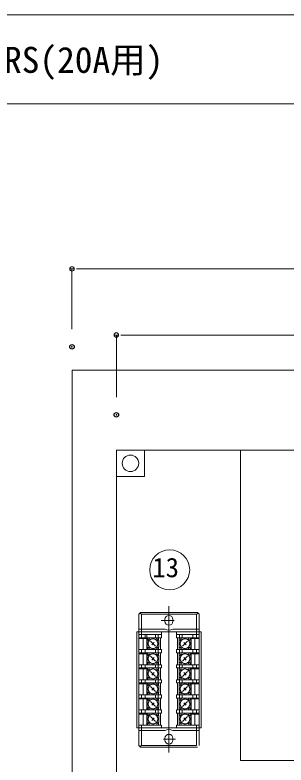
# Model space of a CAD drawing. Units: millimetres, scale not verified. Extents: x -79689 to 6276, y -2774 to 2774.
# Drawn here: x 79 to 385, y 237 to 1083 of the extents above; entities that cross this region are included whole.
import ezdxf
from ezdxf.enums import TextEntityAlignment as Align

# ---------------------------------------------------------------- set-up
doc = ezdxf.new("R2010")
doc.units = ezdxf.units.MM
doc.header["$LTSCALE"] = 10
doc.header["$PDMODE"] = 32
doc.header["$PDSIZE"] = 5
for name, color, linetype, lineweight in [('0-0_0', 7, 'Continuous', 18), ('0-1_WAKU', 7, 'Continuous', 18), ('0-3_moji', 7, 'Continuous', 18), ('1-0', 7, 'Continuous', 18)]:
    doc.layers.add(name, color=color, linetype=linetype, lineweight=lineweight)
doc.layers.add('0-2_Defpoints', color=7, linetype='Continuous')
doc.styles.add('ＭＳ ゴシック', font='')
doc.styles.get('ＭＳ ゴシック').set_extended_font_data('MS Gothic')

# ---------------------------------------------------------------- blocks, each defined once
blk = doc.blocks.new('_Dot')
at = {"layer": '0-0_0'}
for p, q in [((-0.5, 0), (-1, 0)), ((0.25, 0), (-0.25, 0))]:
    blk.add_line(p, q, dxfattribs=at)
blk.add_circle((0, 0), 0.25, dxfattribs=at)
blk = doc.blocks.new('D13')
at = {"layer": '0-0_0'}
for p, q in [((39689.44, 24485.84), (39689.44, 24553.69)), ((39699.44, 24553.69), (40479.44, 24553.69))]:
    blk.add_line(p, q, dxfattribs=at)
at = {"layer": '0-2_Defpoints'}
blk.add_point((39689.44, 24465.84), dxfattribs=at)
at = {"layer": '0-0_0', "xscale": 10, "yscale": 10, "rotation": 180}
blk.add_blockref('_Dot', (39689.44, 24553.69), dxfattribs=at)
blk = doc.blocks.new('D14')
at = {"layer": '0-0_0'}
for p, q in [((39739.44, 24409.16), (39739.44, 24479.16)), ((39749.44, 24479.16), (40429.44, 24479.16))]:
    blk.add_line(p, q, dxfattribs=at)
at = {"layer": '0-2_Defpoints'}
blk.add_point((39739.44, 24389.16), dxfattribs=at)
at = {"layer": '0-0_0', "xscale": 10, "yscale": 10, "rotation": 180}
blk.add_blockref('_Dot', (39739.44, 24479.16), dxfattribs=at)

msp = doc.modelspace()

# ---------------------------------------------------------------- linework, layer by layer
at = {"layer": '0-1_WAKU'}
for p, q in [((-1618.57, 1083), (6275.93, 1083)), ((-1618.57, 983), (6275.93, 983))]:
    msp.add_line(p, q, dxfattribs=at)
at = {"layer": '0-3_moji'}
msp.add_circle((253.44, 457.52), 22.5, dxfattribs=at)
at = {"layer": '1-0', "color": 3}
for p, q in [((143.35, 682.43), (143.35, -157.57)), ((943.35, 682.43), (143.35, 682.43)), ((193.35, 562.76), (193.35, 592.43)), ((193.35, 592.43), (224.98, 592.43)), ((193.35, 592.43), (193.35, -107.57)), ((893.35, 592.43), (193.35, 592.43)), ((224.98, 592.43), (224.98, 562.76)), ((333.35, 592.43), (333.35, 242.43)), ((224.98, 562.76), (193.35, 562.76)), ((252.6, 251.5), (252.6, 416.37)), ((893.35, 242.43), (333.35, 242.43))]:
    msp.add_line(p, q, dxfattribs=at)
at = {"layer": '1-0', "color": 4}
for p, q in [((218.6, 407.5), (220.6, 409.5)), ((218.6, 259.5), (218.6, 407.5)), ((219.8, 408.7), (221.6, 407.5)), ((284.6, 409.5), (220.6, 409.5)), ((283.6, 407.5), (221.6, 407.5)), ((221.6, 380.9), (221.6, 407.5)), ((283.6, 407.5), (285.4, 408.7)), ((283.6, 407.5), (283.6, 380.9)), ((284.6, 409.5), (286.6, 407.5)), ((286.6, 407.5), (286.6, 299.5)), ((258.6, 400.5), (243.63, 400.5)), ((248.1, 401.5), (248.1, 399.5)), ((257.1, 401.5), (257.1, 399.5)), ((248.24, 390.5), (218.6, 390.5)), ((286.6, 390.5), (256.96, 390.5)), ((289, 387.5), (216.2, 387.5)), ((216.2, 387.5), (216.2, 279.5)), ((218.6, 384.5), (244.2, 384.5)), ((218.6, 380.9), (244.2, 380.9)), ((225.6, 380.9), (225.6, 384.5)), ((227.6, 367.5), (227.6, 384.5)), ((229.11, 380.56), (231.8, 380.87)), ((231.8, 380.87), (237.4, 380.87)), ((233.6, 380.87), (233.6, 379.61)), ((235.6, 380.87), (235.6, 379.61)), ((240.09, 380.56), (237.4, 380.87)), ((237.6, 380.9), (237.6, 384.5)), ((240.6, 380.9), (240.6, 384.5)), ((262.6, 387.5), (242.6, 387.5)), ((243.1, 367.5), (243.1, 380.9)), ((244.2, 380.9), (244.2, 387.5)), ((261, 387.5), (261, 380.9)), ((261, 384.5), (286.6, 384.5)), ((261, 380.9), (286.6, 380.9)), ((262.1, 367.5), (262.1, 380.9)), ((264.6, 384.5), (264.6, 380.9)), ((265.11, 380.56), (267.8, 380.87)), ((267.6, 384.5), (267.6, 380.9)), ((267.8, 380.87), (273.4, 380.87)), ((269.6, 379.61), (269.6, 380.87)), ((271.6, 379.61), (271.6, 380.87)), ((273.4, 380.87), (276.09, 380.56)), ((277.6, 380.9), (277.6, 367.5)), ((279.6, 384.5), (279.6, 380.9)), ((289, 387.5), (289, 279.5)), ((218.6, 379.9), (227.6, 379.9)), ((223.6, 367.5), (223.6, 379.9)), ((227.92, 377), (228.23, 379.68)), ((227.92, 371.4), (227.92, 377)), ((227.92, 375.2), (229.19, 375.2)), ((227.92, 373.2), (229.19, 373.2)), ((230.83, 379.9), (228.89, 377.97)), ((237.43, 371.37), (231.77, 377.03)), ((233.19, 372.78), (236.01, 375.61)), ((238.37, 379.9), (240.31, 377.97)), ((241.28, 375.2), (240.01, 375.2)), ((241.28, 373.2), (240.01, 373.2)), ((241.28, 377), (240.97, 379.68)), ((241.28, 371.4), (241.28, 377)), ((241.28, 373.2), (241.28, 375.2)), ((263.92, 377), (264.23, 379.68)), ((263.92, 377), (263.92, 371.4)), ((265.19, 375.2), (263.92, 375.2)), ((265.19, 373.2), (263.92, 373.2)), ((266.83, 379.9), (264.89, 377.97)), ((273.43, 377.03), (267.77, 371.37)), ((269.19, 375.61), (272.01, 372.78)), ((276.31, 377.97), (274.37, 379.9)), ((276.01, 375.2), (277.28, 375.2)), ((276.01, 373.2), (277.28, 373.2)), ((276.97, 379.68), (277.28, 377)), ((277.28, 377), (277.28, 371.4)), ((277.6, 379.9), (286.6, 379.9)), ((281.6, 379.9), (281.6, 367.5)), ((218.6, 367.5), (244.2, 367.5)), ((218.6, 363.9), (244.2, 363.9)), ((221.6, 363.9), (221.6, 367.5)), ((225.6, 363.9), (225.6, 367.5)), ((227.6, 350.5), (227.6, 363.9)), ((228.23, 368.71), (227.92, 371.4)), ((228.89, 370.43), (230.83, 368.49)), ((231.8, 367.52), (229.11, 367.83)), ((229.11, 363.56), (231.8, 363.87)), ((231.8, 367.52), (237.4, 367.52)), ((231.8, 363.87), (237.4, 363.87)), ((233.6, 367.52), (233.6, 368.79)), ((233.6, 363.87), (233.6, 362.61)), ((235.6, 367.52), (235.6, 368.79)), ((235.6, 363.87), (235.6, 362.61)), ((237.4, 367.52), (240.09, 367.83)), ((240.09, 363.56), (237.4, 363.87)), ((237.6, 363.9), (237.6, 367.5)), ((240.31, 370.43), (238.37, 368.49)), ((240.6, 363.9), (240.6, 367.5)), ((240.97, 368.71), (241.28, 371.4)), ((243.1, 350.5), (243.1, 363.9)), ((244.2, 363.9), (244.2, 367.5)), ((261, 367.5), (286.6, 367.5)), ((261, 367.5), (261, 363.9)), ((261, 363.9), (286.6, 363.9)), ((262.1, 350.5), (262.1, 363.9)), ((264.23, 368.71), (263.92, 371.4)), ((264.6, 367.5), (264.6, 363.9)), ((264.89, 370.43), (266.83, 368.49)), ((267.8, 367.52), (265.11, 367.83)), ((267.8, 363.87), (265.11, 363.56)), ((267.6, 367.5), (267.6, 363.9)), ((267.8, 367.52), (273.4, 367.52)), ((267.8, 363.87), (273.4, 363.87)), ((269.6, 368.79), (269.6, 367.52)), ((269.6, 362.61), (269.6, 363.87)), ((271.6, 368.79), (271.6, 367.52)), ((271.6, 362.61), (271.6, 363.87)), ((276.09, 367.83), (273.4, 367.52)), ((273.4, 363.87), (276.09, 363.56)), ((274.37, 368.49), (276.31, 370.43)), ((277.28, 371.4), (276.97, 368.71)), ((277.6, 363.9), (277.6, 350.5)), ((279.6, 367.5), (279.6, 363.9)), ((283.6, 367.5), (283.6, 363.9)), ((218.6, 362.9), (227.6, 362.9)), ((223.6, 350.5), (223.6, 362.9)), ((227.92, 360), (228.23, 362.68)), ((227.92, 354.4), (227.92, 360)), ((227.92, 358.2), (229.19, 358.2)), ((227.92, 356.2), (229.19, 356.2)), ((230.83, 362.9), (228.89, 360.97)), ((237.43, 354.37), (231.77, 360.03)), ((233.19, 355.78), (236.01, 358.61)), ((238.37, 362.9), (240.31, 360.97)), ((241.28, 358.2), (240.01, 358.2)), ((241.28, 356.2), (240.01, 356.2)), ((241.28, 360), (240.97, 362.68)), ((241.28, 354.4), (241.28, 360)), ((241.28, 356.2), (241.28, 358.2)), ((264.23, 362.68), (263.92, 360)), ((263.92, 360), (263.92, 354.4)), ((265.19, 358.2), (263.92, 358.2)), ((263.92, 358.2), (263.92, 356.2)), ((265.19, 356.2), (263.92, 356.2)), ((264.89, 360.97), (266.83, 362.9)), ((273.43, 360.03), (267.77, 354.37)), ((269.19, 358.61), (272.01, 355.78)), ((276.31, 360.97), (274.37, 362.9)), ((276.01, 358.2), (277.28, 358.2)), ((276.01, 356.2), (277.28, 356.2)), ((276.97, 362.68), (277.28, 360)), ((277.28, 360), (277.28, 354.4)), ((277.6, 362.9), (286.6, 362.9)), ((281.6, 362.9), (281.6, 350.5)), ((218.6, 350.5), (244.2, 350.5)), ((218.6, 346.9), (244.2, 346.9)), ((221.6, 346.9), (221.6, 350.5)), ((225.6, 346.9), (225.6, 350.5)), ((227.6, 333.5), (227.6, 346.9)), ((228.23, 351.71), (227.92, 354.4)), ((228.89, 353.43), (230.83, 351.49)), ((231.8, 350.52), (229.11, 350.83)), ((229.11, 346.56), (231.8, 346.87)), ((231.8, 350.52), (237.4, 350.52)), ((231.8, 346.87), (237.4, 346.87)), ((233.6, 350.52), (233.6, 351.79)), ((233.6, 346.87), (233.6, 345.61)), ((235.6, 350.52), (235.6, 351.79)), ((235.6, 346.87), (235.6, 345.61)), ((237.4, 350.52), (240.09, 350.83)), ((240.09, 346.56), (237.4, 346.87)), ((237.6, 346.9), (237.6, 350.5)), ((240.31, 353.43), (238.37, 351.49)), ((240.6, 346.9), (240.6, 350.5)), ((240.97, 351.71), (241.28, 354.4)), ((243.1, 333.5), (243.1, 346.9)), ((244.2, 346.9), (244.2, 350.5)), ((261, 350.5), (286.6, 350.5)), ((261, 350.5), (261, 346.9)), ((261, 346.9), (286.6, 346.9)), ((262.1, 333.5), (262.1, 346.9)), ((263.92, 354.4), (264.23, 351.71)), ((264.6, 350.5), (264.6, 346.9)), ((266.83, 351.49), (264.89, 353.43)), ((265.11, 350.83), (267.8, 350.52)), ((267.8, 346.87), (265.11, 346.56)), ((267.6, 350.5), (267.6, 346.9)), ((267.8, 350.52), (273.4, 350.52)), ((267.8, 346.87), (273.4, 346.87)), ((269.6, 351.79), (269.6, 350.52)), ((269.6, 345.61), (269.6, 346.87)), ((271.6, 351.79), (271.6, 350.52)), ((271.6, 345.61), (271.6, 346.87)), ((276.09, 350.83), (273.4, 350.52)), ((273.4, 346.87), (276.09, 346.56)), ((274.37, 351.49), (276.31, 353.43)), ((277.28, 354.4), (276.97, 351.71)), ((277.6, 346.9), (277.6, 333.5)), ((279.6, 350.5), (279.6, 346.9)), ((283.6, 350.5), (283.6, 346.9)), ((218.6, 345.9), (227.6, 345.9)), ((223.6, 333.5), (223.6, 345.9)), ((227.92, 343), (228.23, 345.68)), ((227.92, 337.4), (227.92, 343)), ((227.92, 341.2), (229.19, 341.2)), ((227.92, 339.2), (229.19, 339.2)), ((230.83, 345.9), (228.89, 343.97)), ((237.43, 337.37), (231.77, 343.03)), ((233.19, 338.78), (236.01, 341.61)), ((238.37, 345.9), (240.31, 343.97)), ((241.28, 341.2), (240.01, 341.2)), ((241.28, 339.2), (240.01, 339.2)), ((241.28, 343), (240.97, 345.68)), ((241.28, 337.4), (241.28, 343)), ((241.28, 339.2), (241.28, 341.2)), ((264.23, 345.68), (263.92, 343)), ((263.92, 343), (263.92, 337.4)), ((263.92, 341.2), (263.92, 339.2)), ((265.19, 341.2), (263.92, 341.2)), ((265.19, 339.2), (263.92, 339.2)), ((264.89, 343.97), (266.83, 345.9)), ((273.43, 343.03), (267.77, 337.37)), ((269.19, 341.61), (272.01, 338.78)), ((276.31, 343.97), (274.37, 345.9)), ((276.01, 341.2), (277.28, 341.2)), ((276.01, 339.2), (277.28, 339.2)), ((276.97, 345.68), (277.28, 343)), ((277.28, 343), (277.28, 337.4)), ((277.6, 345.9), (286.6, 345.9)), ((281.6, 345.9), (281.6, 333.5)), ((218.6, 333.5), (244.2, 333.5)), ((218.6, 329.9), (244.2, 329.9)), ((221.6, 329.9), (221.6, 333.5)), ((225.6, 329.9), (225.6, 333.5)), ((227.6, 316.5), (227.6, 329.9)), ((228.23, 334.71), (227.92, 337.4)), ((228.89, 336.43), (230.83, 334.49)), ((231.8, 333.52), (229.11, 333.83)), ((229.11, 329.56), (231.8, 329.87)), ((231.8, 333.52), (237.4, 333.52)), ((231.8, 329.87), (237.4, 329.87)), ((233.6, 333.52), (233.6, 334.79)), ((233.6, 329.87), (233.6, 328.61)), ((235.6, 333.52), (235.6, 334.79)), ((235.6, 329.87), (235.6, 328.61)), ((237.4, 333.52), (240.09, 333.83)), ((240.09, 329.56), (237.4, 329.87)), ((237.6, 329.9), (237.6, 333.5)), ((240.31, 336.43), (238.37, 334.49)), ((240.6, 329.9), (240.6, 333.5)), ((240.97, 334.71), (241.28, 337.4)), ((243.1, 316.5), (243.1, 329.9)), ((244.2, 329.9), (244.2, 333.5)), ((261, 333.5), (286.6, 333.5)), ((261, 333.5), (261, 329.9)), ((261, 329.9), (286.6, 329.9)), ((262.1, 316.5), (262.1, 329.9)), ((263.92, 337.4), (264.23, 334.71)), ((264.6, 333.5), (264.6, 329.9)), ((266.83, 334.49), (264.89, 336.43)), ((265.11, 333.83), (267.8, 333.52)), ((267.8, 329.87), (265.11, 329.56)), ((267.6, 333.5), (267.6, 329.9)), ((267.8, 333.52), (273.4, 333.52)), ((267.8, 329.87), (273.4, 329.87)), ((269.6, 334.79), (269.6, 333.52)), ((269.6, 328.61), (269.6, 329.87)), ((271.6, 334.79), (271.6, 333.52)), ((271.6, 328.61), (271.6, 329.87)), ((276.09, 333.83), (273.4, 333.52)), ((273.4, 329.87), (276.09, 329.56)), ((274.37, 334.49), (276.31, 336.43)), ((277.28, 337.4), (276.97, 334.71)), ((277.6, 329.9), (277.6, 316.5)), ((279.6, 333.5), (279.6, 329.9)), ((283.6, 333.5), (283.6, 329.9)), ((218.6, 328.9), (227.6, 328.9)), ((223.6, 316.5), (223.6, 328.9)), ((227.92, 326), (228.23, 328.68)), ((227.92, 320.4), (227.92, 326)), ((227.92, 324.2), (229.19, 324.2)), ((227.92, 322.2), (229.19, 322.2)), ((230.83, 328.9), (228.89, 326.97)), ((237.43, 320.37), (231.77, 326.03)), ((233.19, 321.78), (236.01, 324.61)), ((238.37, 328.9), (240.31, 326.97)), ((241.28, 324.2), (240.01, 324.2)), ((241.28, 322.2), (240.01, 322.2)), ((241.28, 326), (240.97, 328.68)), ((241.28, 320.4), (241.28, 326)), ((241.28, 322.2), (241.28, 324.2)), ((264.23, 328.68), (263.92, 326)), ((263.92, 326), (263.92, 320.4)), ((263.92, 324.2), (263.92, 322.2)), ((265.19, 324.2), (263.92, 324.2)), ((265.19, 322.2), (263.92, 322.2)), ((264.89, 326.97), (266.83, 328.9)), ((273.43, 326.03), (267.77, 320.37)), ((269.19, 324.61), (272.01, 321.78)), ((276.31, 326.97), (274.37, 328.9)), ((276.01, 324.2), (277.28, 324.2)), ((276.01, 322.2), (277.28, 322.2)), ((276.97, 328.68), (277.28, 326)), ((277.28, 326), (277.28, 320.4)), ((277.6, 328.9), (286.6, 328.9)), ((281.6, 328.9), (281.6, 316.5)), ((218.6, 316.5), (244.2, 316.5)), ((218.6, 312.9), (244.2, 312.9)), ((221.6, 312.9), (221.6, 316.5)), ((225.6, 312.9), (225.6, 316.5)), ((227.6, 299.5), (227.6, 312.9)), ((228.23, 317.71), (227.92, 320.4)), ((228.89, 319.43), (230.83, 317.49)), ((231.8, 316.52), (229.11, 316.83)), ((229.11, 312.56), (231.8, 312.87)), ((231.8, 316.52), (237.4, 316.52)), ((231.8, 312.87), (237.4, 312.87)), ((233.6, 316.52), (233.6, 317.79)), ((233.6, 312.87), (233.6, 311.61)), ((235.6, 316.52), (235.6, 317.79)), ((235.6, 312.87), (235.6, 311.61)), ((237.4, 316.52), (240.09, 316.83)), ((240.09, 312.56), (237.4, 312.87)), ((237.6, 312.9), (237.6, 316.5)), ((240.31, 319.43), (238.37, 317.49)), ((240.6, 312.9), (240.6, 316.5)), ((240.97, 317.71), (241.28, 320.4)), ((243.1, 299.5), (243.1, 312.9)), ((244.2, 312.9), (244.2, 316.5)), ((261, 316.5), (286.6, 316.5)), ((261, 316.5), (261, 312.9)), ((261, 312.9), (286.6, 312.9)), ((262.1, 299.5), (262.1, 312.9)), ((263.92, 320.4), (264.23, 317.71)), ((264.6, 316.5), (264.6, 312.9)), ((266.83, 317.49), (264.89, 319.43)), ((265.11, 316.83), (267.8, 316.52)), ((267.8, 312.87), (265.11, 312.56)), ((267.6, 316.5), (267.6, 312.9)), ((267.8, 316.52), (273.4, 316.52)), ((267.8, 312.87), (273.4, 312.87)), ((269.6, 317.79), (269.6, 316.52)), ((269.6, 311.61), (269.6, 312.87)), ((271.6, 317.79), (271.6, 316.52)), ((271.6, 311.61), (271.6, 312.87)), ((276.09, 316.83), (273.4, 316.52)), ((273.4, 312.87), (276.09, 312.56)), ((274.37, 317.49), (276.31, 319.43)), ((277.28, 320.4), (276.97, 317.71)), ((277.6, 312.9), (277.6, 299.5)), ((279.6, 316.5), (279.6, 312.9)), ((283.6, 316.5), (283.6, 312.9)), ((218.6, 311.9), (227.6, 311.9)), ((223.6, 299.5), (223.6, 311.9)), ((227.92, 309), (228.23, 311.68)), ((227.92, 303.4), (227.92, 309)), ((227.92, 307.2), (229.19, 307.2)), ((227.92, 305.2), (229.19, 305.2)), ((230.83, 311.9), (228.89, 309.97)), ((237.43, 303.37), (231.77, 309.03)), ((233.19, 304.78), (236.01, 307.61)), ((238.37, 311.9), (240.31, 309.97)), ((241.28, 307.2), (240.01, 307.2)), ((241.28, 305.2), (240.01, 305.2)), ((241.28, 309), (240.97, 311.68)), ((241.28, 303.4), (241.28, 309)), ((241.28, 305.2), (241.28, 307.2)), ((264.23, 311.68), (263.92, 309)), ((263.92, 309), (263.92, 303.4)), ((265.19, 307.2), (263.92, 307.2)), ((263.92, 307.2), (263.92, 305.2)), ((265.19, 305.2), (263.92, 305.2)), ((264.89, 309.97), (266.83, 311.9)), ((273.43, 309.03), (267.77, 303.37)), ((269.19, 307.61), (272.01, 304.78)), ((276.31, 309.97), (274.37, 311.9)), ((276.01, 307.2), (277.28, 307.2)), ((276.01, 305.2), (277.28, 305.2)), ((276.97, 311.68), (277.28, 309)), ((277.28, 309), (277.28, 303.4)), ((277.6, 311.9), (286.6, 311.9)), ((281.6, 311.9), (281.6, 299.5)), ((218.6, 299.5), (244.2, 299.5)), ((221.6, 295.9), (221.6, 299.5)), ((225.6, 295.9), (225.6, 299.5)), ((228.23, 300.71), (227.92, 303.4)), ((228.89, 302.43), (230.83, 300.49)), ((231.8, 299.52), (229.11, 299.83)), ((231.8, 299.52), (237.4, 299.52)), ((233.6, 299.52), (233.6, 300.79)), ((235.6, 299.52), (235.6, 300.79)), ((237.4, 299.52), (240.09, 299.83)), ((237.6, 295.9), (237.6, 299.5)), ((240.31, 302.43), (238.37, 300.49)), ((240.6, 295.9), (240.6, 299.5)), ((240.97, 300.71), (241.28, 303.4)), ((244.2, 295.9), (244.2, 299.5)), ((261, 299.5), (286.6, 299.5)), ((261, 299.5), (261, 295.9)), ((263.92, 303.4), (264.23, 300.71)), ((264.6, 299.5), (264.6, 295.9)), ((266.83, 300.49), (264.89, 302.43)), ((265.11, 299.83), (267.8, 299.52)), ((267.6, 299.5), (267.6, 295.9)), ((267.8, 299.52), (273.4, 299.52)), ((269.6, 300.79), (269.6, 299.52)), ((271.6, 300.79), (271.6, 299.52)), ((276.09, 299.83), (273.4, 299.52)), ((274.37, 300.49), (276.31, 302.43)), ((277.28, 303.4), (276.97, 300.71)), ((279.6, 299.5), (279.6, 295.9)), ((283.6, 299.5), (283.6, 295.9)), ((286.6, 299.5), (286.6, 259.5)), ((218.6, 295.9), (244.2, 295.9)), ((218.6, 294.9), (227.6, 294.9)), ((223.6, 282.5), (223.6, 294.9)), ((227.6, 282.5), (227.6, 295.9)), ((227.92, 292), (228.23, 294.68)), ((227.92, 286.4), (227.92, 292)), ((227.92, 290.2), (229.19, 290.2)), ((227.92, 288.2), (229.19, 288.2)), ((230.83, 294.9), (228.89, 292.97)), ((229.11, 295.56), (231.8, 295.87)), ((237.43, 286.37), (231.77, 292.03)), ((231.8, 295.87), (237.4, 295.87)), ((233.19, 287.78), (236.01, 290.61)), ((233.6, 295.87), (233.6, 294.61)), ((235.6, 295.87), (235.6, 294.61)), ((240.09, 295.56), (237.4, 295.87)), ((238.37, 294.9), (240.31, 292.97)), ((241.28, 290.2), (240.01, 290.2)), ((241.28, 288.2), (240.01, 288.2)), ((241.28, 292), (240.97, 294.68)), ((241.28, 286.4), (241.28, 292)), ((241.28, 288.2), (241.28, 290.2)), ((243.1, 282.5), (243.1, 295.9)), ((261, 295.9), (286.6, 295.9)), ((262.1, 282.5), (262.1, 295.9)), ((264.23, 294.68), (263.92, 292)), ((263.92, 292), (263.92, 286.4)), ((265.19, 290.2), (263.92, 290.2)), ((263.92, 290.2), (263.92, 288.2)), ((265.19, 288.2), (263.92, 288.2)), ((264.89, 292.97), (266.83, 294.9)), ((267.8, 295.87), (265.11, 295.56)), ((273.43, 292.03), (267.77, 286.37)), ((267.8, 295.87), (273.4, 295.87)), ((269.19, 290.61), (272.01, 287.78)), ((269.6, 294.61), (269.6, 295.87)), ((271.6, 294.61), (271.6, 295.87)), ((273.4, 295.87), (276.09, 295.56)), ((276.31, 292.97), (274.37, 294.9)), ((276.01, 290.2), (277.28, 290.2)), ((276.01, 288.2), (277.28, 288.2)), ((276.97, 294.68), (277.28, 292)), ((277.28, 292), (277.28, 286.4)), ((277.6, 295.9), (277.6, 282.5)), ((277.6, 294.9), (286.6, 294.9)), ((281.6, 294.9), (281.6, 282.5)), ((289, 279.5), (216.2, 279.5)), ((218.6, 282.5), (244.2, 282.5)), ((221.6, 259.5), (221.6, 282.5)), ((228.23, 283.71), (227.92, 286.4)), ((228.89, 285.43), (230.83, 283.49)), ((231.8, 282.52), (229.11, 282.83)), ((231.8, 282.52), (237.4, 282.52)), ((233.6, 282.52), (233.6, 283.79)), ((235.6, 282.52), (235.6, 283.79)), ((237.4, 282.52), (240.09, 282.83)), ((240.31, 285.43), (238.37, 283.49)), ((240.97, 283.71), (241.28, 286.4)), ((242.6, 279.5), (262.6, 279.5)), ((244.2, 279.5), (244.2, 282.5)), ((261, 282.5), (286.6, 282.5)), ((261, 282.5), (261, 279.5)), ((263.92, 286.4), (264.23, 283.71)), ((266.83, 283.49), (264.89, 285.43)), ((265.11, 282.83), (267.8, 282.52)), ((267.8, 282.52), (273.4, 282.52)), ((269.6, 283.79), (269.6, 282.52)), ((271.6, 283.79), (271.6, 282.52)), ((276.09, 282.83), (273.4, 282.52)), ((274.37, 283.49), (276.31, 285.43)), ((277.28, 286.4), (276.97, 283.71)), ((283.6, 282.5), (283.6, 259.5)), ((218.6, 276.5), (248.24, 276.5)), ((256.96, 276.5), (286.6, 276.5)), ((246.6, 266.5), (259.93, 266.5)), ((248.1, 267.5), (248.1, 265.5)), ((257.1, 267.5), (257.1, 265.5)), ((220.6, 257.5), (218.6, 259.5)), ((221.6, 259.5), (219.8, 258.3)), ((220.6, 257.5), (284.6, 257.5)), ((221.6, 259.5), (283.6, 259.5))]:
    msp.add_line(p, q, dxfattribs=at)
at = {"layer": '1-0', "color": 3}
msp.add_circle((209.17, 577.59), 9.32, dxfattribs=at)
at = {"layer": '1-0', "color": 4}
for centre in [(234.6, 374.2), (270.6, 374.2), (234.6, 357.2), (270.6, 357.2), (234.6, 340.2), (270.6, 340.2), (234.6, 323.2), (270.6, 323.2), (234.6, 306.2), (270.6, 306.2), (234.6, 289.2), (270.6, 289.2)]:
    msp.add_circle(centre, 5.5, dxfattribs=at)
for centre, radius, start, end in [((252.6, 401.5), 4.5, 0.00007, 179.99998), ((252.6, 399.5), 4.5, 179.99998, 359.99995), ((252.6, 399.5), 10, 244.15803, 295.8419), ((229.23, 379.57), 1, 96.56446, 173.43551), ((239.97, 379.57), 1, 6.56449, 83.43554), ((265.23, 379.57), 1, 96.56446, 173.43551), ((275.97, 379.57), 1, 6.56454, 83.43554), ((229.23, 368.82), 1, 186.56445, 263.4355), ((239.97, 368.82), 1, 276.5645, 353.43555), ((265.23, 368.82), 1, 186.56439, 263.4355), ((275.97, 368.82), 1, 276.56456, 353.43561), ((229.23, 362.57), 1, 96.56446, 173.43551), ((239.97, 362.57), 1, 6.56449, 83.43554), ((265.23, 362.57), 1, 96.56446, 173.43546), ((275.97, 362.57), 1, 6.56454, 83.43554), ((229.23, 351.82), 1, 186.56445, 263.4355), ((239.97, 351.82), 1, 276.5645, 353.43555), ((265.23, 351.82), 1, 186.56439, 263.43544), ((275.97, 351.82), 1, 276.56456, 353.43561), ((229.23, 345.57), 1, 96.56446, 173.43551), ((239.97, 345.57), 1, 6.56449, 83.43554), ((265.23, 345.57), 1, 96.56446, 173.43546), ((275.97, 345.57), 1, 6.56454, 83.43554), ((229.23, 334.82), 1, 186.56445, 263.4355), ((239.97, 334.82), 1, 276.5645, 353.43555), ((265.23, 334.82), 1, 186.56439, 263.43544), ((275.97, 334.82), 1, 276.56456, 353.43561), ((229.23, 328.57), 1, 96.56446, 173.43551), ((239.97, 328.57), 1, 6.56449, 83.43554), ((265.23, 328.57), 1, 96.56446, 173.43546), ((275.97, 328.57), 1, 6.56454, 83.43554), ((229.23, 317.82), 1, 186.56445, 263.4355), ((239.97, 317.82), 1, 276.5645, 353.43555), ((265.23, 317.82), 1, 186.56439, 263.43544), ((275.97, 317.82), 1, 276.56456, 353.43561), ((229.23, 311.57), 1, 96.56446, 173.43551), ((239.97, 311.57), 1, 6.56449, 83.43554), ((265.23, 311.57), 1, 96.56446, 173.43546), ((275.97, 311.57), 1, 6.56454, 83.43554), ((229.23, 300.82), 1, 186.56445, 263.4355), ((239.97, 300.82), 1, 276.5645, 353.43555), ((265.23, 300.82), 1, 186.56439, 263.43544), ((275.97, 300.82), 1, 276.56456, 353.43561), ((229.23, 294.57), 1, 96.56446, 173.43551), ((239.97, 294.57), 1, 6.56449, 83.43554), ((265.23, 294.57), 1, 96.56446, 173.43546), ((275.97, 294.57), 1, 6.56454, 83.43554), ((229.23, 283.82), 1, 186.56445, 263.4355), ((239.97, 283.82), 1, 276.5645, 353.43555), ((265.23, 283.82), 1, 186.56439, 263.43544), ((275.97, 283.82), 1, 276.56456, 353.43561), ((252.6, 267.5), 4.5, 0.00002, 179.99998), ((252.6, 267.5), 10, 64.15807, 115.84193), ((252.6, 265.5), 4.5, 179.99998, 359.99995)]:
    msp.add_arc(centre, radius, start, end, dxfattribs=at)

# ---------------------------------------------------------------- block references
at = {"layer": '0-0_0'}
for name in ['D13', 'D14']:
    msp.add_blockref(name, (-39546.17, -23756.94), dxfattribs=at)

# ---------------------------------------------------------------- texts
at = {"layer": '0-3_moji', "style": 'ＭＳ ゴシック'}
for s, height, p in [('タイマー電磁弁一体型自動灌水コントローラー(1系統用)(20A用)(年間タイマー)：FD-CW・1RS(20A用)', 29.33, (-1572.82, 1008.95)), ('13', 21.99, (233.95, 442.52))]:
    msp.add_text(s, height=height, dxfattribs=at).set_placement(p, align=Align.BOTTOM_LEFT)

doc.saveas('drawing.dxf')
